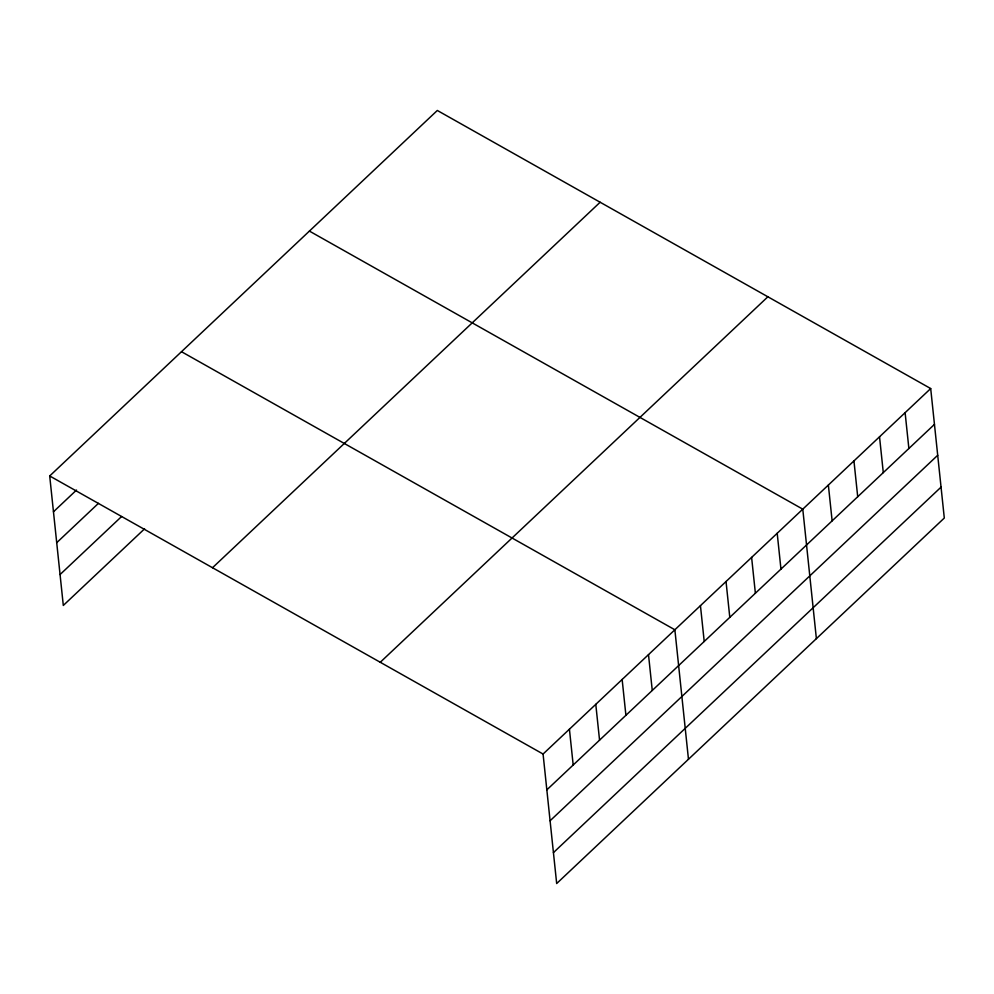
<?xml version="1.0" encoding="UTF-8"?>
<svg xmlns="http://www.w3.org/2000/svg" width="994" height="994" viewBox="0 0 994 994"><rect width="100%" height="100%" fill="white"/><g stroke="black" fill="none" stroke-linecap="round" stroke-linejoin="round"><path stroke-width="1.49" d="M144.577 528.82L63.305 605.445L49.7 475.964L437.323 110.471L930.695 388.555L944.3 518.036L556.677 883.529L543.072 754.036L930.695 388.555M53.465 511.786L76.526 490.042M56.708 542.699L98.443 503.349M60.062 574.544L121.566 516.545M212.517 567.723L600.14 202.242M380.255 662.277L767.877 296.784M546.837 789.857L934.459 424.376M550.08 820.771L937.702 455.277M553.434 852.616L941.057 487.122M309.407 231.093L802.779 509.164L816.385 638.645M181.492 351.702L674.864 629.774L688.469 759.254M49.7 475.964L543.072 754.036M905.112 412.672L908.876 448.493M879.528 436.801L883.293 472.622M853.945 460.918L857.71 496.739M828.362 485.035L832.127 520.856M777.196 533.281L780.961 569.102M751.613 557.41L755.378 593.232M726.03 581.527L729.795 617.349M700.447 605.657L704.212 641.478M648.498 654.624L652.263 690.445M622.145 679.474L625.909 715.307M595.779 704.336L599.556 740.157M569.425 729.186L573.19 765.007"/></g></svg>
